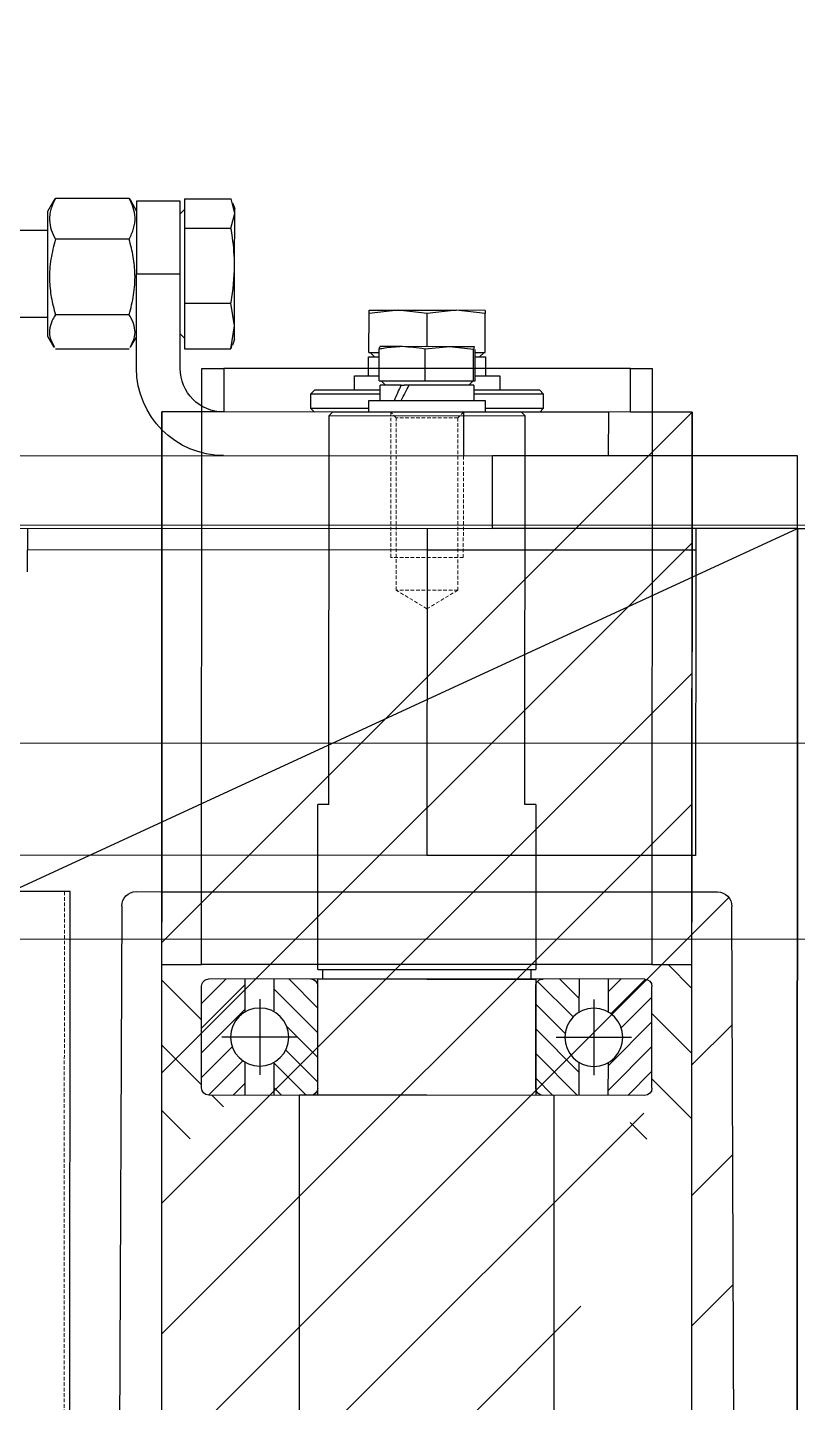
# Model space of a CAD drawing. Header units: millimetres. Extents: x 845401 to 948039, y 511594 to 550263.
# Drawn here: x 909478.3 to 909584.3, y 537151 to 537340.2 of the extents above; entities that cross this region are included whole.
import ezdxf

# ---------------------------------------------------------------- set-up
doc = ezdxf.new("R2010")
doc.units = ezdxf.units.MM
doc.linetypes.add('CENTER', pattern=[0])
doc.linetypes.add('DASHED', pattern=[0.75, 0.5, -0.25])
for name, color, linetype in [('00', 7, 'Continuous'), ('1', 30, 'Continuous'), ('1轮廓实线层', 7, 'Continuous'), ('3', 3, 'CENTER'), ('4文字层', 3, 'Continuous'), ('4虚线层', 6, 'DASHED'), ('5剖面线层', 2, 'Continuous')]:
    doc.layers.add(name, color=color, linetype=linetype)
doc.layers.add('A-剖-0.10mm.......SECT-L01', color=255, linetype='Continuous', lineweight=18)
doc.layers.add('物流设备', color=7, linetype='Continuous', lineweight=5)

# ---------------------------------------------------------------- blocks, each defined once
blk = doc.blocks.new('*U585')
at = {"layer": '1', "linetype": 'Continuous'}
h = blk.add_hatch(dxfattribs=at)
h.set_pattern_fill('_USER', color=1, scale=2.4, angle=45, style=0, pattern_type=0)
h.set_pattern_definition([(45, (0, 0), (-1.697056274847714, 1.697056274847714), [])])
edge = h.paths.add_edge_path()
edge.add_line((15, 31), (1, 31))
edge.add_arc((1, 30), 1, 90, 180)
edge.add_line((0, 30), (0, 25))
edge.add_line((0, 25), (4.535898384862246, 25))
edge.add_arc((8, 23), 3.999999999999999, 30.000000000000114, 150, ccw=False)
edge.add_line((11.46410161513775, 25), (16, 25))
edge.add_line((16, 25), (16, 30))
edge.add_arc((15, 30), 1, 0, 90)
edge = h.paths.add_edge_path()
edge.add_line((11.46410161513775, -25), (16, -25))
edge.add_line((16, -25), (16, -30))
edge.add_arc((15, -30), 1, 270, 360, ccw=False)
edge.add_line((15, -31), (1, -31))
edge.add_arc((1, -30), 1, 180, 270, ccw=False)
edge.add_line((0, -30), (0, -25))
edge.add_line((0, -25), (4.535898384862246, -25))
edge.add_arc((8, -23), 4, 209.9999999999998, 329.9999999999999)
blk = doc.blocks.new('*U586')
at = {"layer": '1', "linetype": 'Continuous'}
h = blk.add_hatch(dxfattribs=at)
h.set_pattern_fill('_USER', color=1, scale=2.4, angle=135, style=0, pattern_type=0)
h.set_pattern_definition([(135, (0, 0), (-1.697056274847714, -1.697056274847714), [])])
edge = h.paths.add_edge_path()
edge.add_line((0, 21), (4.535898384862246, 21))
edge.add_arc((8, 23), 4, 209.9999999999998, 329.9999999999999)
edge.add_line((11.46410161513775, 21), (16, 21))
edge.add_line((16, 21), (16, 16))
edge.add_arc((15, 16), 1, 270, 360, ccw=False)
edge.add_line((15, 15), (1, 15))
edge.add_arc((1, 16), 1, 180, 270, ccw=False)
edge.add_line((0, 16), (0, 21))
edge = h.paths.add_edge_path()
edge.add_line((1, -15), (15, -15))
edge.add_arc((15, -16), 1, 360, 90, ccw=False)
edge.add_line((16, -16), (16, -21))
edge.add_line((16, -21), (11.46410161513775, -21))
edge.add_arc((8, -23), 3.999999999999999, 30, 150)
edge.add_line((4.535898384862246, -21), (0, -21))
edge.add_line((0, -21), (0, -16))
edge.add_arc((1, -16), 1, 90, 180, ccw=False)
blk = doc.blocks.new('6206')
at = {"layer": '00', "color": 7}
for p, q in [((472.0716967733401, 2379.76034982123), (472.0716967733401, 2319.76034982123)), ((473.0716967733401, 2380.76034982123), (487.0716967733401, 2380.76034982123)), ((488.0716967733401, 2379.76034982123), (488.0716967733401, 2319.76034982123)), ((472.0716967733401, 2374.76034982123), (476.6075951582024, 2374.76034982123)), ((483.5357983884779, 2374.76034982123), (488.0716967733401, 2374.76034982123)), ((472.0716967733401, 2370.76034982123), (476.6075951582024, 2370.76034982123)), ((483.5357983884779, 2370.76034982123), (488.0716967733401, 2370.76034982123)), ((473.0716967733401, 2364.76034982123), (487.0716967733401, 2364.76034982123)), ((473.0716967733401, 2334.76034982123), (487.0716967733401, 2334.76034982123)), ((472.0716967733401, 2328.76034982123), (476.6075951582024, 2328.76034982123)), ((483.5357983884779, 2328.76034982123), (488.0716967733401, 2328.76034982123)), ((472.0716967733401, 2324.76034982123), (476.6075951582024, 2324.76034982123)), ((483.5357983884779, 2324.76034982123), (488.0716967733401, 2324.76034982123)), ((473.0716967733401, 2318.76034982123), (487.0716967733401, 2318.76034982123))]:
    blk.add_line(p, q, dxfattribs=at)
at = {"layer": '00', "color": 7, "linetype": 'Continuous'}
blk.add_line((473.0716967733401, 2318.76034982123), (473.0717967733402, 2318.76034982123), dxfattribs=at)
at = {"layer": '00', "color": 7}
for centre in [(480.0716967733401, 2372.76034982123), (480.0716967733401, 2326.76034982123)]:
    blk.add_circle(centre, 4, dxfattribs=at)
for centre, start, end in [((473.0716967733401, 2379.76034982123), 90, 180), ((487.0716967733401, 2379.76034982123), 0, 90), ((473.0716967733401, 2365.76034982123), 180, 270), ((487.0716967733401, 2365.76034982123), 270, 0), ((473.0716967733401, 2333.76034982123), 90, 180), ((487.0716967733401, 2333.76034982123), 0, 90), ((473.0716967733401, 2319.76034982123), 180, 270), ((487.0716967733401, 2319.76034982123), 270, 0)]:
    blk.add_arc(centre, 1, start, end, dxfattribs=at)
at = {"layer": '3', "color": 3}
for p, q in [((480.0716967733401, 2367.56034982123), (480.0716967733401, 2377.96034982123)), ((485.2716967733402, 2372.76034982123), (474.8716967733401, 2372.76034982123)), ((480.0716967733401, 2331.96034982123), (480.0716967733401, 2321.56034982123)), ((485.2716967733402, 2326.76034982123), (474.8716967733401, 2326.76034982123))]:
    blk.add_line(p, q, dxfattribs=at)
at = {"color": 1, "linetype": 'Continuous'}
for name in ['*U585', '*U586']:
    blk.add_blockref(name, (472.0716967733402, 2349.76034982123), dxfattribs=at)
blk = doc.blocks.new('*U100478')
at = {"layer": '5剖面线层'}
h = blk.add_hatch(dxfattribs=at)
h.set_pattern_fill('ANSI31', color=256, scale=4, angle=90, style=0)
h.set_pattern_definition([(135, (-2348.320784215873, 221.511347836364), (-8.980256121069154, -8.980256121069152), [])])
edge = h.paths.add_edge_path()
edge.add_line((-3125.698629618722, 452.0201101771265), (-3122.194711894765, 452.0201101771265))
edge.add_line((-3122.194711894765, 452.0201101771265), (-3122.194711894765, 386.0201101771265))
edge.add_line((-3122.194711894765, 386.0201101771266), (-3122.194711894765, 1678.020110177127))
edge.add_line((-3122.194711894765, 1678.020110177127), (-3122.194711894765, 1612.020110177127))
edge.add_line((-3122.194711894765, 1612.020110177127), (-3125.698629618722, 1612.020110177127))
edge.add_arc((-3125.698629618722, 1610.020110177127), 2, 90, 179.8876554782646)
edge.add_line((-3127.698625774058, 1610.024031738215), (-3128.694711894766, 1357.020110177126))
edge.add_line((-3128.694711894766, 1357.020110177126), (-3128.694711894765, 707.0201101771252))
edge.add_line((-3128.694711894765, 707.0201101771252), (-3127.698625774058, 454.0161886160377))
edge.add_arc((-3125.698629618722, 454.0201101771265), 2, 180.1123445217337, 269.9999999999984)
edge = h.paths.add_edge_path()
edge.add_arc((-3045.69079417081, 1610.020110177127), 2, 0.1123445217337558, 89.99999999999834)
edge.add_line((-3045.69079417081, 1612.020110177127), (-3049.194711894765, 1612.020110177127))
edge.add_line((-3049.194711894765, 1612.020110177127), (-3049.194711894765, 1678.020110177127))
edge.add_line((-3049.194711894765, 1678.020110177127), (-3049.194711894765, 386.0201101771265))
edge.add_line((-3049.194711894765, 386.0201101771265), (-3049.194711894765, 452.0201101771265))
edge.add_line((-3049.194711894765, 452.0201101771265), (-3045.690794170809, 452.0201101771265))
edge.add_arc((-3045.690794170809, 454.0201101771265), 2, 270, 359.8876554782645)
edge.add_line((-3043.690798015473, 454.0161886160377), (-3042.694711894766, 707.0201101771252))
edge.add_line((-3042.694711894766, 707.0201101771252), (-3042.694711894765, 1357.020110177126))
edge.add_line((-3042.694711894765, 1357.020110177126), (-3043.690798015473, 1610.024031738215))
edge = h.paths.add_edge_path(flags=17)
edge.add_arc((-3045.69079417081, 1610.020110177127), 2, 0.1123445217337558, 89.99999999999834)
edge = h.paths.add_edge_path(flags=17)
edge.add_arc((-3045.690794170809, 454.0201101771265), 2, 270, 359.8876554782645)
edge = h.paths.add_edge_path(flags=17)
edge.add_line((-3049.194711894765, 452.0201101771265), (-3045.690794170809, 452.0201101771265))
edge = h.paths.add_edge_path(flags=16)
edge.add_line((-3049.194711894765, 452.0201101771265), (-3049.194711894765, 386.0201101771265))
edge = h.paths.add_edge_path(flags=17)
edge.add_line((-3049.194711894765, 1678.020110177127), (-3049.194711894765, 386.0201101771265))
edge = h.paths.add_edge_path(flags=17)
edge.add_line((-3049.194711894765, 1612.020110177127), (-3049.194711894765, 1678.020110177127))
edge = h.paths.add_edge_path(flags=17)
edge.add_line((-3045.69079417081, 1612.020110177127), (-3049.194711894765, 1612.020110177127))
edge = h.paths.add_edge_path(flags=17)
edge.add_line((-3042.694711894766, 707.0201101771252), (-3043.690798015473, 454.0161886160377))
edge = h.paths.add_edge_path(flags=17)
edge.add_line((-3042.694711894766, 707.0201101771252), (-3042.694711894765, 1357.020110177126))
edge = h.paths.add_edge_path(flags=17)
edge.add_line((-3043.690798015473, 1610.024031738215), (-3042.694711894765, 1357.020110177126))
edge = h.paths.add_edge_path()
edge.add_line((-3043.690798015473, 1610.024031738215), (-3042.694711894765, 1357.020110177126))
edge.add_line((-3122.194711894765, 1602.020110177127), (-3122.194711894765, 1678.020110177127))
h = blk.add_hatch(dxfattribs=at)
h.set_pattern_fill('ANSI31', color=256, scale=2, angle=180, style=0)
h.set_pattern_definition([(225, (-2348.320784215873, 321.511347836364), (4.490128060534576, -4.490128060534577), [])])
h.paths.add_polyline_path([(-3116.694711894765, 1602.020110177127), (-3122.194711894765, 1602.020110177127), (-3122.194711894765, 1578.020110177127), (-3113.694711894766, 1578.020110177127), (-3113.694711894766, 1584.020110177126), (-3116.694711894765, 1584.020110177126)])
h.paths.add_polyline_path([(-3049.194711894765, 1602.020110177127), (-3054.694711894765, 1602.020110177127), (-3054.694711894765, 1584.020110177126), (-3057.694711894765, 1584.020110177126), (-3057.694711894765, 1578.020110177127), (-3049.194711894765, 1578.020110177127)])
at = {"color": 7, "linetype": 'Continuous', "lineweight": 25}
for p, q in [((-3098.694712162986, 1678.020108985034), (-3099.194712244943, 1677.520085620013)), ((-3098.694712162986, 1678.020108985034), (-3072.694711626545, 1678.020108985034)), ((-3072.694711626545, 1678.020108985034), (-3072.194711544588, 1677.520085620013)), ((-3099.194712244943, 1624.020101832476), (-3099.194712244943, 1677.520085620013)), ((-3072.194711544588, 1677.520085620013), (-3099.194712244943, 1677.520085620013)), ((-3072.194711544588, 1624.020101832476), (-3072.194711544588, 1677.520085620013)), ((-3100.694711559489, 1624.020101832476), (-3100.694711559489, 1601.320111083117)), ((-3100.694711559489, 1624.020101832476), (-3099.194712244943, 1624.020101832476)), ((-3072.194711544588, 1624.020101832476), (-3070.694712230042, 1624.020101832476)), ((-3070.694712230042, 1601.320111083117), (-3070.694712230042, 1624.020101832476)), ((-3036.578570729356, 452.0200517645735), (-3036.578570729356, 1612.020051764573)), ((-3036.578570729356, 1612.020051764573), (-3022.471182977565, 1612.020051764573)), ((-3085.694711894766, 1601.320111083117), (-3100.694711559489, 1601.320111083117)), ((-3099.994711817279, 1601.320111083117), (-3099.994711817279, 1600.020103978243)), ((-3070.694712230042, 1601.320111083117), (-3085.694711894766, 1601.320111083117)), ((-3071.394711972252, 1600.020103978243), (-3071.394711972252, 1601.320111083117)), ((-3100.694711559489, 1600.020103978243), (-3100.694711559489, 1584.020110177127)), ((-3085.694711894766, 1600.020103978243), (-3100.694711559489, 1600.020103978243)), ((-3070.694712230042, 1600.020103978243), (-3085.694711894766, 1600.020103978243)), ((-3070.694712230042, 1584.020110177127), (-3070.694712230042, 1600.020103978243)), ((-3103.194711447731, 1584.020110177127), (-3085.694711894766, 1584.020110177127)), ((-3103.19471144773, 1584.020110177127), (-3103.194711447731, 480.0201101771265)), ((-3085.694711894766, 1584.020110177127), (-3068.1947123418, 1584.020110177127)), ((-3068.1947123418, 480.0201101771265), (-3068.1947123418, 1584.020110177127))]:
    blk.add_line(p, q, dxfattribs=at)
blk.add_line((-3136.694725842257, 1662.020051764574), (-3136.694725842246, 402.0201089850325))
at = {"layer": '1轮廓实线层'}
for p, q in [((-3059.19471407034, 1705.318177031603), (-3058.68795910575, 1707.329953002062)), ((-3058.906343073626, 1706.812346266832), (-3059.19471407034, 1706.020081328477)), ((-3052.294716478368, 1707.329953002062), (-3058.68795910575, 1707.329953002062)), ((-3052.294716478368, 1707.329953002062), (-3052.294716478368, 1703.306281851855)), ((-3051.694713772317, 1697.020137595263), (-3051.694713772317, 1707.02012805852)), ((-3051.694713772317, 1707.02012805852), (-3045.694716514131, 1707.02012805852)), ((-3044.832296908876, 1707.138860510912), (-3045.694716514131, 1705.645168112841)), ((-3045.694716514131, 1707.02012805852), (-3045.694716514131, 1697.020137595263)), ((-3044.674359501383, 1707.399928855029), (-3044.83559379079, 1707.11549549016)), ((-3044.674359501383, 1707.399928855029), (-3034.515068174383, 1707.399928855029)), ((-3034.353837610266, 1707.11549549016), (-3034.515068174383, 1707.399928855029)), ((-3033.494714886924, 1705.645168112841), (-3034.35713449218, 1707.138860510912)), ((-3059.19471407034, 1705.318177031603), (-3059.19471407034, 1706.020081328477)), ((-3058.68795910575, 1703.306281851854), (-3059.19471407034, 1705.318177031603)), ((-3059.19471407034, 1698.15131454381), (-3059.19471407034, 1705.318177031603)), ((-3051.694713772317, 1705.255115317431), (-3052.294716478368, 1705.855095671739)), ((-3033.494714886924, 1700.962269591418), (-3033.494714886924, 1705.645168112841)), ((-3052.294716478368, 1703.306281851855), (-3058.68795910575, 1703.306281851854)), ((-3052.294716478368, 1703.306281851855), (-3052.294716478368, 1692.996347235766)), ((-3027.8947150866, 1703.020060347643), (-3033.494714886924, 1703.020060347643)), ((-3044.674359501383, 1701.770031737414), (-3034.515068174383, 1701.770031737414)), ((-3033.494714886924, 1688.395107077684), (-3033.494714886924, 1700.962269591418)), ((-3059.19471407034, 1689.85327510747), (-3059.19471407034, 1698.15131454381)), ((-3051.694713772317, 1684.02012615117), (-3051.694713772317, 1697.020137595263)), ((-3045.694716514131, 1697.020137595263), (-3051.694713772317, 1697.020137595263)), ((-3045.694716514131, 1684.02012615117), (-3045.694716514131, 1697.020137595263)), ((-3093.694713206073, 1691.569650458421), (-3089.694712550422, 1692.020142363634)), ((-3093.694713206073, 1692.020142363634), (-3089.694712550422, 1692.020142363634)), ((-3093.694713206073, 1686.22013358983), (-3093.694713206073, 1691.569650458421)), ((-3089.694712550422, 1692.020142363634), (-3085.694711894771, 1691.569650458421)), ((-3081.6947186897, 1692.020142363634), (-3089.694712550422, 1692.020142363634)), ((-3085.694711894771, 1691.569650458421), (-3081.6947186897, 1692.020142363634)), ((-3085.694711894771, 1687.020147132005), (-3085.694711894771, 1691.569650458421)), ((-3081.6947186897, 1692.020142363634), (-3077.694718034049, 1691.569650458421)), ((-3077.694718034049, 1692.020142363634), (-3081.6947186897, 1692.020142363634)), ((-3077.694718034049, 1686.22013358983), (-3077.694718034049, 1691.569650458421)), ((-3059.19471407034, 1689.85327510747), (-3058.68795910575, 1692.996347235765)), ((-3052.294716478368, 1692.996347235766), (-3058.68795910575, 1692.996347235765)), ((-3052.294716478368, 1692.996347235766), (-3052.294716478368, 1686.710202979174)), ((-3044.674359501382, 1691.390121268359), (-3034.515068174382, 1691.390121268359)), ((-3058.68795910575, 1686.710202979174), (-3059.19471407034, 1689.85327510747)), ((-3059.19471407034, 1688.020074652757), (-3059.19471407034, 1689.85327510747)), ((-3033.494714886924, 1691.020095633592), (-3027.894715086599, 1691.020095633594)), ((-3059.19471407034, 1688.020074652757), (-3058.906343073626, 1687.227809714403)), ((-3052.294716478368, 1688.185060309496), (-3051.694713772317, 1688.785159873095)), ((-3045.694716514131, 1688.395107077684), (-3044.832296908875, 1686.901414679613)), ((-3034.357134492179, 1686.901414679613), (-3033.494714886924, 1688.395107077684)), ((-3093.744714052459, 1685.620153235521), (-3093.744714052459, 1683.020079421129)), ((-3092.314239830752, 1685.620153235521), (-3093.744714052459, 1685.620153235521)), ((-3092.314239830752, 1686.22013358983), (-3093.694713206073, 1686.22013358983)), ((-3093.529712648173, 1686.22013358983), (-3092.929717392703, 1685.620153235521)), ((-3092.314239830752, 1682.320082472886), (-3092.314239830752, 1686.654174613084)), ((-3092.19813743331, 1686.999523924913), (-3092.191223294516, 1687.020147132005)), ((-3092.191223294516, 1687.020147132005), (-3092.068206758281, 1686.654174613084)), ((-3092.191223294516, 1687.020147132005), (-3088.75844279029, 1687.020147132005)), ((-3092.068206758281, 1686.654174613084), (-3088.75844279029, 1687.020147132005)), ((-3092.068206758281, 1682.320082472886), (-3092.068206758281, 1686.654174613084)), ((-3088.75844279029, 1687.020147132005), (-3085.44868627288, 1686.654174613084)), ((-3088.75844279029, 1687.020147132005), (-3082.261938841124, 1687.020147132005)), ((-3085.44868627288, 1682.320082472886), (-3085.44868627288, 1686.654174613084)), ((-3082.261938841124, 1687.020147132005), (-3079.194713623305, 1687.020147132005)), ((-3079.075191409369, 1686.654174613084), (-3079.191003234168, 1686.998689459886)), ((-3079.075191409369, 1682.320082472886), (-3079.075191409369, 1686.654174613084)), ((-3077.694718034049, 1686.22013358983), (-3079.075191409369, 1686.22013358983)), ((-3077.644717187663, 1685.620153235521), (-3079.075191409369, 1685.620153235521)), ((-3078.459713847419, 1685.620153235521), (-3077.859718591948, 1686.22013358983)), ((-3077.644717187663, 1683.020079421129), (-3077.644717187663, 1685.620153235521)), ((-3058.825724066277, 1687.257135199632), (-3058.68795910575, 1686.710202979174)), ((-3052.294716478368, 1686.710202979174), (-3058.68795910575, 1686.710202979174)), ((-3044.674359501382, 1686.640227126208), (-3034.515068174382, 1686.640227126208)), ((-3116.694711894765, 1684.020110177126), (-3116.694711894765, 1602.020110177127)), ((-3113.694711894766, 1684.020110177126), (-3116.694711894765, 1684.020110177126)), ((-3113.694711894766, 1678.020110177127), (-3113.694711894766, 1684.020110177126)), ((-3113.694711894766, 1684.020110177126), (-3057.694711894765, 1684.020110177126)), ((-3057.694711894765, 1684.020110177126), (-3057.694711894765, 1678.020110177127)), ((-3054.694711894765, 1684.020110177126), (-3057.694711894765, 1684.020110177126)), ((-3054.694711894765, 1602.020110177127), (-3054.694711894765, 1684.020110177126)), ((-3095.694717259189, 1683.020079421129), (-3095.694717259189, 1681.020105170335)), ((-3092.314239830752, 1683.020079421129), (-3095.694717259189, 1683.020079421129)), ((-3092.068206758281, 1682.320082472886), (-3092.314239830752, 1682.320082472886)), ((-3092.134718091269, 1681.720102118577), (-3092.134718091269, 1679.620111273851)), ((-3092.134718091269, 1681.720102118577), (-3083.219897241374, 1681.720102118577)), ((-3085.44868627288, 1682.320082472886), (-3092.068206758281, 1682.320082472886)), ((-3092.029717058917, 1682.320082472886), (-3091.429714352866, 1681.720102118577)), ((-3079.075191409369, 1682.320082472886), (-3085.44868627288, 1682.320082472886)), ((-3083.302390069743, 1681.720102118577), (-3082.533430547496, 1681.720102118577)), ((-3082.144815714141, 1681.720102118577), (-3082.533430547496, 1681.720102118577)), ((-3082.144815714141, 1681.720102118577), (-3079.254713148852, 1681.720102118577)), ((-3079.959716887256, 1681.720102118577), (-3079.359714181205, 1682.320082472886)), ((-3079.254713148852, 1679.620111273851), (-3079.254713148852, 1681.720102118577)), ((-3075.694713980933, 1683.02007942113), (-3079.075191409369, 1683.020079421129)), ((-3075.694713980933, 1681.020105170335), (-3075.694713980933, 1683.02007942113)), ((-3101.194713504096, 1681.020105170335), (-3101.694714517375, 1680.520141409959)), ((-3101.694714517375, 1680.520141409959), (-3101.694714517375, 1678.520167159166)), ((-3092.134718091269, 1680.520141409959), (-3101.694714517375, 1680.520141409959)), ((-3101.194713504096, 1681.020105170335), (-3092.134718091269, 1681.020105170335)), ((-3079.254713148852, 1681.020105170335), (-3070.194717736026, 1681.020105170335)), ((-3069.694716722747, 1680.520141409959), (-3079.254713148852, 1680.520141409959)), ((-3069.694716722747, 1680.520141409959), (-3070.194717736026, 1681.020105170335)), ((-3069.694716722747, 1678.520167159166), (-3069.694716722747, 1680.520141409959)), ((-3122.194711894765, 1678.020110177127), (-3122.194711894765, 1612.020110177127)), ((-3122.194711894765, 386.0201101771266), (-3122.194711894765, 1678.020110177127)), ((-3122.194711894765, 1602.020110177127), (-3122.194711894765, 1678.020110177127)), ((-3122.194711894765, 1678.020110177127), (-3113.694711894766, 1678.020110177127)), ((-3121.694711894765, 1678.020110177127), (-3120.194711894765, 1678.020110177127)), ((-3113.694711894766, 1678.020110177127), (-3057.694711894765, 1678.020110177127)), ((-3110.694717855235, 1672.02016143712), (-3110.694717855235, 1678.0200841895)), ((-3110.694717855235, 1678.0200841895), (-3090.69471457698, 1678.0200841895)), ((-3101.694714517375, 1678.520167159166), (-3101.194713504096, 1678.0200841895)), ((-3101.694714517375, 1678.520167159166), (-3093.694713206073, 1678.520167159166)), ((-3093.694713206073, 1679.620111273851), (-3093.694713206073, 1678.0200841895)), ((-3081.857670337935, 1679.620111273851), (-3093.694713206073, 1679.620111273851)), ((-3090.69471457698, 1678.0200841895), (-3090.69471457698, 1672.02016143712)), ((-3090.69471457698, 1678.0200841895), (-3057.694714755793, 1678.020084189501)), ((-3077.694718034049, 1679.620111273851), (-3081.857670337935, 1679.620111273851)), ((-3077.694718034049, 1678.0200841895), (-3077.694718034049, 1679.620111273851)), ((-3077.694718034049, 1678.520167159166), (-3069.694716722747, 1678.520167159166)), ((-3070.194717736026, 1678.020084189501), (-3069.694716722747, 1678.520167159166)), ((-3057.694711894765, 1678.020110177127), (-3049.194711894765, 1678.020110177127)), ((-3049.194711894765, 1678.020110177127), (-3049.194711894765, 386.0201101771266)), ((-3049.194711894765, 1612.020110177127), (-3049.194711894765, 1678.020110177127)), ((-3049.194711894765, 1678.020110177127), (-3049.194711894765, 1602.020110177127)), ((-3136.694725842257, 1662.020051764574), (-3136.694725842257, 1672.02016143712)), ((-3136.694725842257, 1672.02016143712), (-3094.694722683211, 1672.02016143712)), ((-2869.694721193095, 1672.020161437123), (-3094.694722683211, 1672.02016143712)), ((-3094.694722683211, 1662.020051764574), (-3094.694722683211, 1672.02016143712)), ((-3136.694725842257, 1662.020051764574), (-3094.694722683211, 1662.020051764574)), ((-3122.694712371608, 1662.020051764574), (-3122.694712371608, 1659.020149993028)), ((-2869.694721193095, 1662.020051764576), (-3094.694722683211, 1662.020051764574)), ((-3085.694711894771, 1662.020051764574), (-3085.694711894771, 1659.020149993028)), ((-3030.694715918084, 1662.020051764575), (-3030.694715918084, 1659.02014999303)), ((-3122.694712371608, 1659.020149993028), (-3122.694712371608, 1617.020094679918)), ((-3122.694712371608, 1659.020149993028), (-3085.694711894771, 1659.020149993028)), ((-3085.694711894771, 1659.020149993028), (-3085.694711894771, 1617.020094679918)), ((-3085.694711894771, 1659.020149993028), (-3030.694715918084, 1659.02014999303)), ((-3030.694715918084, 1656.020129012194), (-3030.694715918084, 1659.02014999303)), ((-3122.694712371608, 1617.020094679918), (-3085.694711894771, 1617.020094679918)), ((-3085.694711894771, 1617.020094679918), (-3010.694715433796, 1617.020094679919)), ((-3122.194711894765, 1612.020110177127), (-3125.698629618722, 1612.020110177127)), ((-3049.194711894765, 1612.020110177127), (-3122.194711894765, 1612.020110177127)), ((-3045.69079417081, 1612.020110177127), (-3049.194711894765, 1612.020110177127)), ((-3128.694711894766, 1357.020110177126), (-3127.698625774058, 1610.024031738215)), ((-3043.690798015473, 1610.024031738215), (-3042.694711894765, 1357.020110177126)), ((-3116.694711894765, 1602.020110177127), (-3122.194711894765, 1602.020110177127)), ((-3116.694711894765, 1602.020110177127), (-3054.694711894765, 1602.020110177127)), ((-3049.194711894765, 1602.020110177127), (-3054.694711894765, 1602.020110177127))]:
    blk.add_line(p, q, dxfattribs=at)
for centre, radius, start, end in [((-3057.694715281923, 1684.020108985033), 6, 270, 0), ((-3057.694715281923, 1684.020108985033), 12.00000000000045, 270, 0), ((-3125.698629618722, 1610.020110177127), 2, 90, 179.8876554782646), ((-3045.69079417081, 1610.020110177127), 2, 0.1123445217354235, 90)]:
    blk.add_arc(centre, radius, start, end, dxfattribs=at)
for centre, major_axis, ratio, start_param, end_param in [((-3085.694715281923, 1679.620108985033), (-5.794840325565848, 11.05679183246792), 0.2540993925362656, 4.579995049208673, 4.769391723386074), ((-3085.694715281923, 1681.720108985033), (-5.794840325575955, 11.05679183249986), 0.2540993925356819, 4.390598375032285, 4.579995049209144)]:
    blk.add_ellipse(centre, major_axis=major_axis, ratio=ratio, start_param=start_param, end_param=end_param, dxfattribs=at)
for points, knots in [([(-3044.674359501383, 1701.770031737414), (-3044.906537536227, 1702.258656164013), (-3045.375931123117, 1703.246506596965), (-3045.547642785139, 1704.710247290464), (-3045.295588127735, 1706.109318428797), (-3044.882697958543, 1706.967103042452), (-3044.674359501383, 1707.399928855029)], [0, 0, 0, 0, 0.2646047474631211, 0.5349505675800428, 0.7653427267507903, 1, 1, 1, 1]), ([(-3034.515068174383, 1707.399928855029), (-3034.282891574814, 1706.911304381683), (-3033.813500820225, 1705.923453708187), (-3033.6417899637, 1704.459713478424), (-3033.893838373423, 1703.060642025679), (-3034.306729312947, 1702.20285752523), (-3034.515068174383, 1701.770031737414)], [0, 0, 0, 0, 0.2646046997405114, 0.5349505501835605, 0.7653427004280366, 0.9999999999999999, 0.9999999999999999, 0.9999999999999999, 0.9999999999999999]), ([(-3059.19471407034, 1698.15131454381), (-3059.139038914711, 1699.443112018529), (-3059.064499568352, 1701.172604074813), (-3058.764006880013, 1702.875354867761), (-3058.68795910575, 1703.306281851854)], [0, 0, 0, 0, 0.7469230460047075, 1, 1, 1, 1]), ([(-3044.674359501382, 1691.390121268359), (-3044.906537382444, 1692.291021171208), (-3045.375925625802, 1694.112348081882), (-3045.547643953592, 1696.810884769889), (-3045.295581921531, 1699.390527258828), (-3044.882697353911, 1700.972023106249), (-3044.674359501383, 1701.770031737414)], [0, 0, 0, 0, 0.264604117572417, 0.5349435586419992, 0.7653366875497535, 1, 1, 1, 1]), ([(-3034.515068174383, 1701.770031737414), (-3034.282891302584, 1700.869131676141), (-3033.813495134394, 1699.047765777772), (-3033.641791860799, 1696.349189281465), (-3033.8938313474, 1693.769543003816), (-3034.306728698252, 1692.188089863147), (-3034.515068174382, 1691.390121268359)], [0, 0, 0, 0, 0.2646039986269493, 0.5349546752057112, 0.7653477331727347, 1, 1, 1, 1]), ([(-3058.68795910575, 1692.996347235765), (-3058.69634114475, 1693.042235689568), (-3059.006692907736, 1694.741292749408), (-3059.101990395305, 1696.469643457704), (-3059.19471407034, 1698.15131454381)], [0, 0, 0, 0, 0.02700818876937645, 1, 1, 1, 1]), ([(-3093.694713206073, 1692.020142363634), (-3093.694713206074, 1691.937520867443), (-3093.694713206074, 1691.852607244489), (-3093.694713206073, 1691.577087729747), (-3093.694713206073, 1691.569650458421)], [0, 0, 0, 0, 0.9730063718635905, 1, 1, 1, 1]), ([(-3077.694718034049, 1691.569650458421), (-3077.694718034049, 1691.577087729747), (-3077.69471803405, 1691.852607244489), (-3077.69471803405, 1691.937520867443), (-3077.694718034049, 1692.020142363634)], [0, 0, 0, 0, 0.02699362813640944, 1, 1, 1, 1]), ([(-3044.796124340077, 1686.923826026049), (-3045.048631601042, 1687.399715824667), (-3045.508270710694, 1688.265978293693), (-3045.497616528377, 1689.574653874649), (-3045.153002468349, 1690.587407197138), (-3044.795419942178, 1691.18709536805), (-3044.674359501382, 1691.390121268359)], [0, 0, 0, 0, 0.3232152028416335, 0.5883488161631293, 0.8606344826097186, 1, 1, 1, 1]), ([(-3034.515068174382, 1691.390121268359), (-3034.394005838875, 1691.187087727394), (-3034.042347850402, 1690.597322410969), (-3033.693824881496, 1689.585305964982), (-3033.67600970642, 1688.275982948668), (-3034.140862826994, 1687.399701499988), (-3034.393307060977, 1686.923826026049)], [0, 0, 0, 0, 0.1393660307644469, 0.4048259752667759, 0.6767833878908485, 1, 1, 1, 1]), ([(-3085.44868627288, 1686.654174613084), (-3085.420331251731, 1686.66021236644), (-3084.369920153206, 1686.883880798932), (-3083.301509038453, 1686.952946147846), (-3082.261938841124, 1687.020147132005)], [0, 0, 0, 0, 0.02699421320792037, 1, 1, 1, 1]), ([(-3082.261938841124, 1687.020147132006), (-3081.46335366942, 1686.979898785485), (-3080.394205354946, 1686.926014173838), (-3079.341574559669, 1686.709074319651), (-3079.075191409369, 1686.654174613084)], [0, 0, 0, 0, 0.746935818812257, 0.9999999999999999, 0.9999999999999999, 0.9999999999999999, 0.9999999999999999])]:
    blk.add_open_spline(points, degree=3, knots=knots, dxfattribs=at)
at = {"layer": '4虚线层', "linetype": 'DASHED', "lineweight": 13}
for p, q in [((-3090.719711740539, 1678.020108985034), (-3089.944712125734, 1677.245129393664)), ((-3090.694711783007, 1677.995134638873), (-3090.694711783007, 1658.02012805852)), ((-3081.444711663798, 1677.245129393664), (-3080.669712048993, 1678.020108985034)), ((-3080.694712006524, 1677.995134638873), (-3080.694712006524, 1658.02012805852)), ((-3089.944712125734, 1677.245129393664), (-3081.444711663798, 1677.245129393664)), ((-3089.944712125734, 1677.245129393664), (-3089.944712125734, 1653.520096587268)), ((-3081.444711663798, 1653.520096587268), (-3081.444711663798, 1677.245129393664)), ((-3090.694711783007, 1658.02012805852), (-3080.694712006524, 1658.02012805852)), ((-3089.944712125734, 1653.520096587268), (-3081.444711663798, 1653.520096587268)), ((-3089.944712125734, 1653.520096587268), (-3085.694711894766, 1650.966454791155)), ((-3085.694711894766, 1650.966454791155), (-3081.444711663798, 1653.520096587268))]:
    blk.add_line(p, q, dxfattribs=at)
at = {"layer": '4虚线层', "linetype": 'DASHED', "lineweight": 18}
blk.add_line((-3035.802113594048, 452.0200517645735), (-3035.802113594048, 1612.020051764573), dxfattribs=at)
at = {"rotation": 90}
blk.add_blockref('6206', (-735.9343620735353, 1111.948413403786), dxfattribs=at)
blk = doc.blocks.new('*U100472')
blk.add_line((-3271.94166069412, 1662.020064125303), (-3271.941660694109, 402.0201213457624))
at = {"layer": '1轮廓实线层'}
for q in [(-3271.941660694109, 392.0201215692798), (-3229.941657535063, 402.0201213457624)]:
    blk.add_line((-3271.941660694109, 402.0201213457624), q, dxfattribs=at)
blk = doc.blocks.new('*U100569')
at = {"color": 2}
blk.add_lwpolyline([(0, 630), (7920.603380136075, 630), (7920.603380136075, 830), (0, 830)], close=True, dxfattribs=at)
at = {"color": 1}
blk.add_lwpolyline([(0, -630), (7920.603380136075, -630), (7920.603380136075, 630), (0, 630)], close=True, dxfattribs=at)
at = {"color": 4}
blk.add_lwpolyline([(0, -600), (7920.603380136075, -600), (7920.603380136075, 600), (0, 600)], close=True, dxfattribs=at)
for tag, p in [('设备编号', (485.2384934027214, 55.2877136208408)), ('设备高度', (489.7486322444456, -155.5627289135591))]:
    blk.add_attdef(tag, p, '', height=100)
at = {"flags": 1}
blk.add_attdef('设备类型', (14421.90417558989, -37.08342335998668), '', height=100, dxfattribs=at)
blk = doc.blocks.new('C线')
at = {"layer": '4文字层'}
for p, q in [((990089.0752778226, 475479.7228699219, 12.68781082395013), (991454.1447126935, 476109.0379745697, 12.68781082395013)), ((991275.5283324248, 476052.6428005034, 12.68781082394968), (991580.0283079366, 476052.4900225194, 12.68781082394968))]:
    blk.add_line(p, q, dxfattribs=at)
at = {"xscale": -1}
for name, p, rotation in [('*U100472', (994726.2877024817, 476509.4162929317, 12.68781082395013), 179.9712508777102), ('*U100478', (988316.6164898579, 474448.5919753583, 12.68781082395013), 359.9712527628268)]:
    blk.add_blockref(name, p, dxfattribs=dict(at, rotation=rotation))
at = {"layer": '物流设备', "color": 0}
blk.add_blockref('*U100569', (986088.0800278853, 475479.5155045651, 25.37562164790397), dxfattribs=at)
blk = doc.blocks.new('BC线平台')
at = {"layer": 'A-剖-0.10mm.......SECT-L01'}
h = blk.add_hatch(dxfattribs=at)
h.set_pattern_fill('CROSS', color=2, scale=50)
h.set_pattern_definition([(0, (691447.8688909085, 341554.8450790223), (317.5, 317.5), [158.75, -476.25]), (90, (691527.2438909085, 341475.4700790223), (-317.5, 317.5), [158.75, -476.25])])
h.paths.add_polyline_path([(786169.7200223003, 367097.0429448874), (791174.1308098759, 367097.0429448874), (791174.1308098759, 370095.4212002061), (786169.7200223003, 370095.4212002061)])

msp = doc.modelspace()

# ---------------------------------------------------------------- block references
at = {"layer": '00'}
for name, p in [('BC线平台', (120688.3449249256, 168041.3077371365, -0.9755150259396466)), ('C线', (-81869.82948779198, 61162.216735519))]:
    msp.add_blockref(name, p, dxfattribs=at)

doc.saveas('drawing.dxf')
